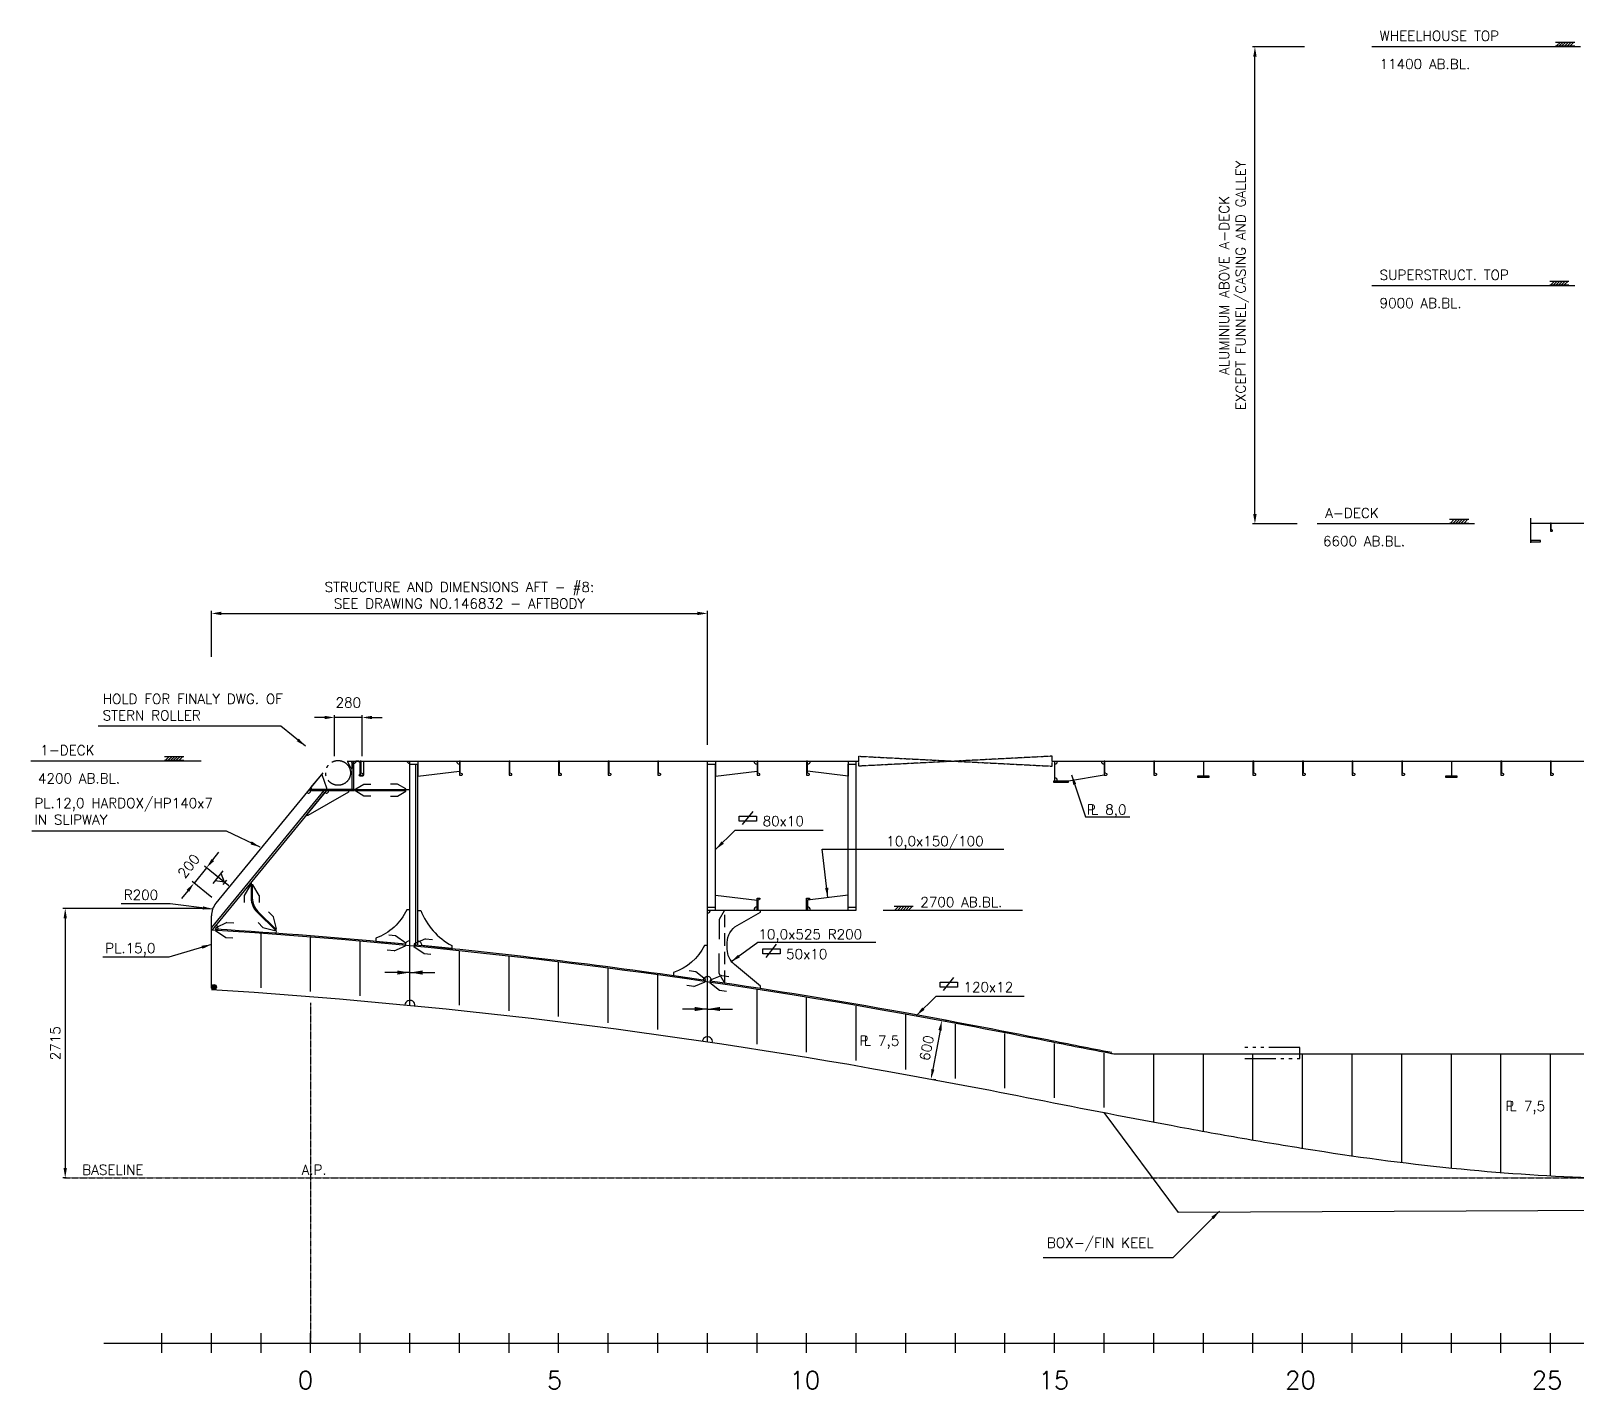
# Model space of a CAD drawing. Extents: x 53504 to 219407, y 25397 to 156081.
# Drawn here: x 108611 to 124189, y 88705 to 102394 of the extents above; entities that cross this region are included whole.
import ezdxf

# ---------------------------------------------------------------- set-up
doc = ezdxf.new("R2010")
doc.units = 0
doc.header["$LTSCALE"] = 250
for name, pattern in [('CENTER', [3, 2.5, -0.25, 0, -0.25]), ('DASHED', [0.75, 0.5, -0.25]), ('PHANTOM', [2.1, 1.25, -0.2, 0.125, -0.2, 0.125, -0.2])]:
    doc.linetypes.add(name, pattern=pattern)
doc.layers.get('0').update_dxf_attribs({"linetype": 'CONTINUOUS'})
doc.layers.get('DEFPOINTS').update_dxf_attribs({"linetype": 'CONTINUOUS'})
for name, color, linetype in [('S0CE1', 1, 'CENTER'), ('S0CO1', 1, 'CONTINUOUS'), ('S0CO2', 2, 'CONTINUOUS'), ('S0CO3', 3, 'CONTINUOUS'), ('S0CO5', 4, 'CONTINUOUS'), ('S0DA1', 1, 'DASHED'), ('S0PH1', 1, 'PHANTOM'), ('S0PH2', 2, 'PHANTOM'), ('S0TX2', 2, 'CONTINUOUS')]:
    doc.layers.add(name, color=color, linetype=linetype)
doc.styles.add('18', font='romans', dxfattribs={"height": 180})
doc.styles.add('ROMANS', font='romans', dxfattribs={"height": 100})
doc.dimstyles.get("Standard").update_dxf_attribs({"dimscale": 50, "dimtxt": 2, "dimasz": 2, "dimexe": 0.5, "dimexo": 1, "dimgap": 1, "dimtad": 1, "dimdsep": 46, "dimtxsty": 'ROMANS', "dimcen": 1.5, "dimclrd": 1, "dimclre": 1, "dimclrt": 2, "dimazin": 2, "dimtfac": 1, "dimtmove": 2, "dimatfit": 3, "dimfxl": 1, "dimtvp": 100, "dimtolj": 1, "dimarcsym": 0})

# ---------------------------------------------------------------- blocks, each defined once
blk = doc.blocks.new('snip')
at = {"color": 0, "linetype": 'ByBlock'}
for p, q in [((-75, -151), (-75, -221)), ((75, -151), (75, -221))]:
    blk.add_line(p, q, dxfattribs=at)
blk.add_lwpolyline([(75, -151), (13, -43), (-12, -43), (-75, -151)], dxfattribs=at)
blk = doc.blocks.new('HP120x8')
at = {"color": 0}
blk.add_lwpolyline([(0, 0), (0, -120), (24, -120, 0.767327), (27, -109), (10, -99, -0.267949), (8, -95), (8, 0)], format="xyb", close=True, dxfattribs=at)
blk = doc.blocks.new('SNIP-1')
at = {"color": 0, "linetype": 'PHANTOM'}
blk.add_lwpolyline([(0, 0), (0, -5), (87, -55), (287, -55)], dxfattribs=at)
blk = doc.blocks.new('HP140x8')
at = {"color": 0}
blk.add_lwpolyline([(0, 0), (0, -140), (24, -140, 0.767327), (27, -129), (11, -119, -0.267949), (8, -115), (8, 0)], format="xyb", close=True, dxfattribs=at)
blk = doc.blocks.new('HP80x7')
at = {"color": 0, "linetype": 'ByBlock'}
blk.add_lwpolyline([(17, -80, 0.773344), (19, -73), (8, -66, -0.267949), (6, -63), (6, 0), (0, 0), (0, -80), (17, -80)], format="xyb", dxfattribs=at)
blk = doc.blocks.new('*X7')
at = {"color": 0}
for p, q in [((13410, 17177), (13450, 17217)), ((13439, 17177), (13479, 17217)), ((13467, 17177), (13507, 17217)), ((13495, 17177), (13535, 17217)), ((13523, 17177), (13563, 17217)), ((13552, 17177), (13592, 17217))]:
    blk.add_line(p, q, dxfattribs=at)
blk = doc.blocks.new('TYKK')
at = {"layer": 'S0CO1'}
for p, q in [((-2.04, 0.82), (2.04, 0.82)), ((-2.04, 0), (2.04, 0))]:
    blk.add_line(p, q, dxfattribs=at)
at = {"layer": 'S0CO1', "xscale": 0.0204, "yscale": 0.0204, "zscale": 0.0204}
blk.add_blockref('*X7', (-275.41, -350.41), dxfattribs=at)
blk = doc.blocks.new('FLST-2')
at = {"layer": 'S0TX2', "color": 1}
for p, q in [((-222, 65), (-117, 198)), ((-256, 101), (-256, 151)), ((-256, 151), (-81, 151)), ((-81, 101), (-256, 101)), ((-81, 151), (-81, 101))]:
    blk.add_line(p, q, dxfattribs=at)
at = {"layer": 'S0TX2', "style": 'ROMANS'}
blk.add_attdef('FL.ST', (-20, 50), '', height=100, dxfattribs=at)
blk = doc.blocks.new('PLDIM2')
at = {"layer": 'S0TX2', "style": 'ROMANS'}
for s, p in [('P', (-19, 0)), ('L', (23, 0))]:
    blk.add_text(s, height=100, dxfattribs=at).set_placement(p)
blk.add_attdef('XX.X', (168, -1), '', height=100, dxfattribs=at)
blk = doc.blocks.new('PILC')
at = {"color": 1, "linetype": 'ByBlock'}
blk.add_line((0, 0), (-250, 0), dxfattribs=at)
blk.add_solid([(-125, 21), (-125, -21), (0, 0)], dxfattribs=at)
blk = doc.blocks.new('PILD')
at = {"color": 1, "linetype": 'ByBlock'}
blk.add_line((0, 0), (250, 0), dxfattribs=at)
blk.add_solid([(125, 21), (125, -21), (0, 0)], dxfattribs=at)
blk = doc.blocks.new('PLT-MOT')
at = {"layer": 'S0CO1'}
for name, p in [('PILC', (-2, 0)), ('PILD', (3, 0))]:
    blk.add_blockref(name, p, dxfattribs=at)
blk = doc.blocks.new('*D38')
at = {"layer": 'DEFPOINTS', "color": 0, "transparency": 16777216}
for p in [(120951, 102234), (121502, 102234), (121428, 97425)]:
    blk.add_point(p, dxfattribs=at)
at = {"layer": 'S0TX2', "color": 1, "lineweight": -2, "transparency": 16777216}
for p, q in [((121452, 102234), (120926, 102234)), ((120951, 97525), (120951, 102134)), ((121378, 97425), (120926, 97425))]:
    blk.add_line(p, q, dxfattribs=at)
at = {"layer": 'S0TX2', "color": 1, "transparency": 16777216}
for points in [[(120934, 102134), (120968, 102134), (120951, 102234)], [(120934, 97525), (120968, 97525), (120951, 97425)]]:
    blk.add_solid(points, dxfattribs=at)
at = {"layer": 'S0TX2', "color": 2, "transparency": 16777216, "insert": (120741, 99829), "char_height": 100, "attachment_point": 5, "rotation": 90, "style": 'ROMANS'}
blk.add_mtext('\\A1;ALUMINIUM ABOVE A-DECK\\PEXCEPT FUNNEL/CASING AND GALLEY', dxfattribs=at)
blk = doc.blocks.new('*D43')
at = {"layer": 'DEFPOINTS', "color": 0, "transparency": 16777216}
for p in [(117795, 92420), (117686, 91830), (117686, 91830)]:
    blk.add_point(p, dxfattribs=at)
at = {"layer": 'S0CO1', "color": 1, "lineweight": -2, "transparency": 16777216}
for p, q in [((117844, 92411), (117820, 92415)), ((117777, 92321), (117704, 91928)), ((117735, 91821), (117710, 91825))]:
    blk.add_line(p, q, dxfattribs=at)
at = {"layer": 'S0CO1', "color": 1, "transparency": 16777216}
for points in [[(117760, 92324), (117793, 92318), (117795, 92420)], [(117688, 91931), (117720, 91925), (117686, 91830)]]:
    blk.add_solid(points, dxfattribs=at)
at = {"layer": 'S0CO1', "color": 2, "transparency": 16777216, "insert": (117642, 92143), "char_height": 100, "attachment_point": 5, "rotation": 79.5124, "style": 'ROMANS'}
blk.add_mtext('\\A1;600', dxfattribs=at)
blk = doc.blocks.new('*D63')
at = {"layer": 'DEFPOINTS', "color": 0, "transparency": 16777216}
for p in [(115431, 96523), (110431, 96034), (115431, 95150)]:
    blk.add_point(p, dxfattribs=at)
at = {"layer": 'S0CO1', "color": 1, "lineweight": -2, "transparency": 16777216}
for p, q in [((110431, 96084), (110431, 96548)), ((110531, 96523), (115331, 96523)), ((115431, 95200), (115431, 96548))]:
    blk.add_line(p, q, dxfattribs=at)
at = {"layer": 'S0CO1', "color": 1, "transparency": 16777216}
for points in [[(110531, 96540), (110531, 96506), (110431, 96523)], [(115331, 96540), (115331, 96506), (115431, 96523)]]:
    blk.add_solid(points, dxfattribs=at)
at = {"layer": 'S0CO1', "color": 2, "transparency": 16777216, "insert": (112931, 96706), "char_height": 100, "attachment_point": 5, "style": 'ROMANS'}
blk.add_mtext('\\A1;STRUCTURE AND DIMENSIONS AFT - #8:\\PSEE DRAWING NO.146832 - AFTBODY', dxfattribs=at)
blk = doc.blocks.new('ST10074')
at = {"layer": 'S0CO1', "color": 2}
for p, q in [((-87, -85), (-87, 85)), ((0, 0), (-87, 50)), ((0, 0), (-87, -50)), ((0, 30), (0, -30))]:
    blk.add_line(p, q, dxfattribs=at)
blk = doc.blocks.new('A$C2AAB43B3')
at = {"layer": 'DEFPOINTS', "color": 0, "linetype": 'ByBlock'}
blk.add_point((85, 211), dxfattribs=at)
at = {"layer": 'S0CO1'}
blk.add_line((85, 0), (85, 211), dxfattribs=at)
at = {"layer": 'S0CO1', "rotation": 270}
blk.add_blockref('ST10074', (85, 57), dxfattribs=at)
blk = doc.blocks.new('*D78')
at = {"layer": 'DEFPOINTS', "color": 0, "transparency": 16777216}
for p in [(110256, 93805), (110600, 93784), (110474, 93628)]:
    blk.add_point(p, dxfattribs=at)
at = {"layer": 'S0CO1', "color": 1, "lineweight": -2, "transparency": 16777216}
for p, q in [((110445, 94038), (110507, 94116)), ((110382, 93960), (110256, 93805)), ((110561, 93815), (110362, 93976)), ((110435, 93660), (110236, 93820)), ((110193, 93727), (110130, 93649))]:
    blk.add_line(p, q, dxfattribs=at)
at = {"layer": 'S0CO1', "color": 1, "transparency": 16777216}
for points in [[(110432, 94048), (110458, 94027), (110382, 93960)], [(110180, 93737), (110206, 93716), (110256, 93805)]]:
    blk.add_solid(points, dxfattribs=at)
at = {"layer": 'S0CO1', "color": 2, "transparency": 16777216, "insert": (110202, 93977), "char_height": 100, "attachment_point": 5, "rotation": 51, "style": 'ROMANS'}
blk.add_mtext('\\A1;200', dxfattribs=at)
blk = doc.blocks.new('*D79')
at = {"layer": 'DEFPOINTS', "color": 0, "linetype": 'ByBlock', "transparency": 16777216}
for p in [(110451, 93549), (108957, 90834), (109016, 90834)]:
    blk.add_point(p, dxfattribs=at)
at = {"layer": 'S0CO1', "color": 1, "linetype": 'ByBlock', "lineweight": -2, "transparency": 16777216}
for p, q in [((110401, 93549), (108932, 93549)), ((108957, 93449), (108957, 90934)), ((108966, 90834), (108932, 90834))]:
    blk.add_line(p, q, dxfattribs=at)
at = {"layer": 'S0CO1', "color": 1, "linetype": 'ByBlock', "transparency": 16777216}
for points in [[(108940, 93449), (108974, 93449), (108957, 93549)], [(108940, 90934), (108974, 90934), (108957, 90834)]]:
    blk.add_solid(points, dxfattribs=at)
at = {"layer": 'S0CO1', "color": 2, "linetype": 'ByBlock', "transparency": 16777216, "insert": (108857, 92191), "char_height": 100, "attachment_point": 5, "rotation": 90, "style": 'ROMANS'}
blk.add_mtext('\\A1;2715', dxfattribs=at)
blk = doc.blocks.new('*D80')
at = {"layer": 'DEFPOINTS', "color": 0, "linetype": 'ByBlock', "transparency": 16777216}
for p in [(111671, 95474), (111671, 95034), (111951, 95034)]:
    blk.add_point(p, dxfattribs=at)
at = {"layer": 'S0CO1', "color": 1, "linetype": 'ByBlock', "lineweight": -2, "transparency": 16777216}
for p, q in [((111671, 95084), (111671, 95499)), ((111951, 95084), (111951, 95499)), ((111571, 95474), (111471, 95474)), ((111951, 95474), (111671, 95474)), ((112051, 95474), (112151, 95474))]:
    blk.add_line(p, q, dxfattribs=at)
at = {"layer": 'S0CO1', "color": 1, "linetype": 'ByBlock', "transparency": 16777216}
for points in [[(111571, 95491), (111571, 95457), (111671, 95474)], [(112051, 95491), (112051, 95457), (111951, 95474)]]:
    blk.add_solid(points, dxfattribs=at)
at = {"layer": 'S0CO1', "color": 2, "linetype": 'ByBlock', "transparency": 16777216, "insert": (111811, 95624), "char_height": 100, "attachment_point": 5, "style": 'ROMANS'}
blk.add_mtext('\\A1;280', dxfattribs=at)

msp = doc.modelspace()

# ---------------------------------------------------------------- hatches: boundary and pattern name
at = {"layer": 'S0CO1'}
msp.add_hatch(color=0, dxfattribs=at).paths.add_polyline_path([(110481.272, 92757.007, 1), (110431.272, 92757.007, 1)])

# ---------------------------------------------------------------- linework, layer by layer
at = {"layer": 'S0CE1', "color": 0, "ltscale": 0.02}
msp.add_line((109347.066, 89169.466), (146559.975, 89169.466), dxfattribs=at)
at = {"layer": 'S0CO1', "color": 0}
for p, q in [((110328.308, 95033.546), (108610.967, 95033.546)), ((119431.272, 94893.546), (119071.272, 94833.546)), ((111885.272, 94736.546), (112389.272, 94736.546)), ((120181.272, 90486.225), (119431.272, 91491.491)), ((125957.323, 90513.078), (120181.272, 90486.225))]:
    msp.add_line(p, q, dxfattribs=at)
msp.add_lwpolyline([(111850.687, 94958.728), (111840.687, 94958.728), (111805.869, 95023.546), (111805.869, 95033.546), (111835.687, 95033.546), (111850.687, 95018.546)], close=True, dxfattribs=at)
at = {"layer": 'S0CO1', "color": 0, "flags": 128}
for points in [[(111964.313, 95033.546), (111964.313, 94893.546, -0.414213562), (111954.313, 94883.546), (111931.272, 94883.546, -1), (111931.272, 94903.546), (111931.272, 95018.546, -0.414213562), (111916.272, 95033.546), (111887.687, 95033.546, -0.414213562), (111862.687, 95008.546), (111862.687, 94748.546), (112431.272, 94748.546), (112431.272, 95008.546, -0.414213562), (112406.272, 95033.546)], [(115965.325, 92744.507), (115965.325, 92764.507), (115702.714, 92984.863, -0.221694663), (115631.272, 93138.072), (115631.272, 93205.21, -0.267949192), (115731.272, 93378.415), (115965.325, 93513.546), (115965.325, 93533.546)], [(110431.272, 93334.738, -0.028804338), (117387.426, 92494.08, -0.004783), (118856.606, 92215.461, 0.001475525), (119504.769, 92088.096, 0.047805948), (119552.248, 92083.546), (121431.272, 92083.546)], [(110469.985, 93344.32, -0.007907349), (112389.312, 93192.157, -0.007907349)], [(112474.247, 93184.009, -0.012158956), (115413.042, 92827.723, -0.012062873)], [(115459.136, 92820.969, -0.007907526), (117389.549, 92505.891, -0.004783), (118858.954, 92227.229, 0.001475525), (119507.048, 92099.877)]]:
    msp.add_lwpolyline(points, format="xyb", dxfattribs=at)
at = {"layer": 'S0CO1', "color": 0}
for points in [[(112511.272, 95033.546), (112511.272, 94883.546), (112931.272, 94933.546)], [(115511.272, 95033.546), (115511.272, 94883.546), (115931.272, 94933.546)], [(116851.272, 95033.546), (116851.272, 94883.546), (116439.272, 94933.546)], [(112037.326, 94682.546), (111967.544, 94682.546), (111885.272, 94730.046), (111885.272, 94755.046), (111967.544, 94802.546), (112037.326, 94802.546)], [(112237.218, 94682.546), (112307, 94682.546), (112389.272, 94730.046), (112389.272, 94755.046), (112307, 94802.546), (112237.218, 94802.546)], [(115511.272, 93533.546), (115511.272, 93683.546), (115931.272, 93633.546)], [(116851.272, 93533.546), (116851.272, 93683.546), (116439.272, 93633.546)]]:
    msp.add_lwpolyline(points, dxfattribs=at)
at = {"layer": 'S0CO1', "color": 0, "flags": 128}
for points in [[(111544.176, 94901.101), (111590.159, 94763.546), (111590.159, 94748.546), (111443.815, 94748.546, 0.224391214), (111434.687, 94767.861)], [(111814.511, 94736.546), (111814.511, 94721.546), (111404.139, 94486.546), (111384.724, 94486.546), (111574.287, 94717.231, 0.633464841), (111615.159, 94736.546)], [(112401.272, 93536.102, -0.197694196), (112086.816, 93250.197), (112086.816, 93220.197), (112389.894, 93192.141, -0.3347723), (112431.272, 93226.102), (112431.272, 93536.102)], [(112541.272, 93529.037, 0.178277352), (112853.651, 93176.148), (112853.651, 93146.148), (112551.807, 93176.465, 0.420350243), (112511.272, 93219.037), (112511.272, 93529.037)], [(115401.272, 93175.059, -0.202926316), (115088.168, 92904.142), (115088.168, 92874.142), (115389.894, 92831.098, -0.3347723), (115431.272, 92865.059), (115431.272, 93175.059)]]:
    msp.add_lwpolyline(points, format="xyb", close=True, dxfattribs=at)
for points in [[(112431.272, 95003.546), (112511.272, 95003.546)], [(112491.272, 93180.42), (112491.272, 95003.546)], [(112511.272, 93180.42), (112511.272, 95003.546)], [(115431.272, 95003.546), (115511.272, 95003.546)], [(115511.272, 93563.546), (115511.272, 95003.546)], [(116851.272, 93563.546), (116851.272, 95003.546)], [(116851.272, 95003.546), (116931.272, 95003.546)], [(111564.273, 94736.546), (110431.272, 93357.762)], [(111590.159, 94736.546), (110437.897, 93334.322)], [(115431.272, 93563.546), (115511.272, 93563.546)], [(116851.272, 93563.546), (116931.272, 93563.546)]]:
    msp.add_lwpolyline(points, dxfattribs=at)
at = {"layer": 'S0CO1', "color": 0}
for points in [[(110831.272, 93813.033), (110831.272, 93653.882, 0.20045872), (110890.694, 93511.622), (111082.102, 93322.477), (111080.637, 93302.531)], [(110843.272, 93786.993), (110843.272, 93653.882, 0.20045872), (110899.129, 93520.157), (111083.284, 93338.18)]]:
    msp.add_lwpolyline(points, format="xyb", dxfattribs=at)
msp.add_circle((110456.272, 92757.007), 25, dxfattribs=at)
for centre, radius, start, end in [((112931.272, 95033.546), 30, 180, 270), ((115931.272, 95033.546), 30, 180, 270), ((116439.272, 95033.546), 30, 270, 0), ((118931.272, 95033.546), 30, 270, 0), ((119431.272, 95033.546), 30, 180, 270), ((118931.272, 94833.546), 30, 0, 90), ((115431.272, 93533.546), 30, 270, 0), ((115931.272, 93533.546), 30, 90, 180), ((116439.272, 93533.546), 30, 0, 90), ((110447.291, 93345.754), 50, 342.485211, 50.5887162), ((115431.272, 92825.059), 40, 351.6437268, 90), ((112431.272, 92573.309), 50, 354.4417475, 174.4892848), ((115431.272, 92206.477), 50, 351.5679599, 171.6154973)]:
    msp.add_arc(centre, radius, start, end, dxfattribs=at)
at = {"layer": 'S0CO2', "color": 0}
for points in [[(123731.272, 97243.546), (123831.272, 97243.546), (123831.272, 97258.546), (123731.272, 97258.546)], [(111862.687, 94748.546), (111850.687, 94748.546), (111850.687, 95033.546), (111862.687, 95033.546)], [(120371.272, 94873.546), (120491.272, 94873.546), (120491.272, 94883.546), (120371.272, 94883.546)], [(122871.272, 94873.546), (122991.272, 94873.546), (122991.272, 94883.546), (122871.272, 94883.546)], [(111418.815, 94736.546), (111874.687, 94736.546), (111874.687, 94748.546), (111418.815, 94748.546)], [(118921.272, 94823.546), (119071.272, 94823.546), (119071.272, 94833.546), (118921.272, 94833.546)]]:
    msp.add_lwpolyline(points, close=True, dxfattribs=at)
msp.add_arc((111408.955, 94736.546), 25, 230.5887162, 0, dxfattribs=at)
at = {"layer": 'S0CO3', "color": 0, "flags": 128}
for points in [[(110931.272, 92749.894), (110931.272, 93299.766)], [(111431.272, 92711.965), (111431.272, 93261.805)], [(111931.272, 92669.851), (111931.272, 93219.656)], [(112931.272, 92573.032), (112931.272, 93122.756)], [(113431.272, 92518.307), (113431.272, 93067.985)], [(113931.272, 92459.356), (113931.272, 93013.406)], [(114431.272, 92396.167), (114431.272, 92950.797)], [(114931.272, 92328.726), (114931.272, 92883.977)], [(115931.272, 92181.032), (115931.272, 92730.424)], [(116431.272, 92100.746), (116431.272, 92650.07)], [(116931.272, 92016.145), (116931.272, 92565.397)], [(117431.272, 91927.25), (117431.272, 92476.431)], [(117931.272, 91834.727), (117931.272, 92383.847)], [(118431.272, 91738.81), (118431.272, 92287.866)], [(118931.272, 91639.871), (118931.272, 92188.902)], [(119431.272, 91542.122), (119431.272, 92091.198)], [(119931.272, 91396.191), (119931.272, 92083.546)], [(120431.272, 91303.532), (120431.272, 92083.546)], [(120931.272, 91215.634), (120931.272, 92083.546)], [(121431.272, 91132.962), (121431.272, 92083.546)], [(121931.272, 91056.286), (121931.272, 92083.546)], [(122431.272, 90989.729), (122431.272, 92083.546)], [(122931.272, 90933.739), (122931.272, 92083.546)], [(123431.272, 90888.499), (123431.272, 92083.546)], [(123931.272, 90854.956), (123931.272, 92083.546)]]:
    msp.add_lwpolyline(points, dxfattribs=at)
at = {"layer": 'S0CO5', "color": 0}
for p, q in [((118931.272, 95033.546), (118931.272, 94833.546)), ((120431.272, 95033.546), (120431.272, 94883.546)), ((122931.272, 95033.546), (122931.272, 94883.546))]:
    msp.add_line(p, q, dxfattribs=at)
at = {"layer": 'S0CO5', "color": 0, "flags": 128}
for points in [[(123731.272, 97233.546), (123731.272, 97483.546)], [(123731.272, 97433.546), (124835.362, 97433.546)], [(111800.869, 95033.546), (116956.272, 95033.546)], [(112431.272, 92573.309), (112431.272, 95033.546)], [(115431.272, 92206.477), (115431.272, 95033.546)], [(116931.272, 93533.546), (116931.272, 95033.546)], [(118906.272, 95033.546), (125931.272, 95033.546)], [(111555.418, 94914.782), (110476.75, 93602.117)], [(110431.272, 92757.007), (110431.272, 92913.546), (110431.272, 93015.625), (110431.272, 93133.546), (110431.272, 93186.768), (110431.272, 93263.706), (110431.272, 93384.138), (110431.272, 93475.141)], [(115431.272, 93533.546), (116931.272, 93533.546)], [(121431.272, 92083.546), (128431.272, 92083.546)]]:
    msp.add_lwpolyline(points, dxfattribs=at)
for points in [[(110431.272, 92733.546, -0.028604), (117281.272, 91903.546, -0.004765), (118739.207, 91627.248, 0.003277), (120196.315, 91346.618, 0.003580217), (120913.41, 91218.682, 0.003580217)], [(120913.41, 91218.682, 0.003665275), (121649.386, 91098.499, 0.015333), (123121.764, 90915.171, 0.016091), (124495.486, 90831.207, 0.011861046), (129930.816, 90821.479, 0.004105942)]]:
    msp.add_lwpolyline(points, format="xyb", dxfattribs=at)
at = {"layer": 'S0CO5', "color": 0}
msp.add_arc((110631.272, 93475.141), 200, 140.5887162, 180, dxfattribs=at)
at = {"layer": 'S0DA1', "color": 0, "flags": 128}
msp.add_lwpolyline([(115606.272, 92799.197), (115606.272, 93533.546)], dxfattribs=at)
at = {"layer": 'S0PH1', "color": 0, "ltscale": 0.02}
for p, q in [((111431.272, 92597.625), (111431.272, 89169.466)), ((108949.017, 90833.546), (146090.289, 90833.546))]:
    msp.add_line(p, q, dxfattribs=at)
msp.add_lwpolyline([(116956.272, 94983.546), (116956.272, 95083.546), (118906.272, 94983.546), (118906.272, 95083.546)], close=True, dxfattribs=at)
at = {"layer": 'S0PH1', "color": 0}
msp.add_lwpolyline([(120850.388, 92037.369), (121404.882, 92037.369), (121404.882, 92147.934), (120848.636, 92147.934)], dxfattribs=at)
at = {"layer": 'S0PH2', "color": 0}
msp.add_circle((111707.869, 94915.546), 125, dxfattribs=at)
at = {"layer": 'S0TX2', "color": 0}
for p, q in [((124234.47, 102233.546), (122128.136, 102233.546)), ((124175.432, 99824.54), (122129.78, 99824.54)), ((123165.199, 97424.54), (121579.755, 97424.54)), ((117204.144, 93533.546), (118606.918, 93533.546)), ((109931.272, 89069.466), (109931.272, 89269.466)), ((110431.272, 89069.466), (110431.272, 89269.466)), ((110931.272, 89069.466), (110931.272, 89269.466)), ((111431.272, 89069.466), (111431.272, 89269.466)), ((111931.272, 89069.466), (111931.272, 89269.466)), ((112431.272, 89069.466), (112431.272, 89269.466)), ((112931.272, 89069.466), (112931.272, 89269.466)), ((113431.272, 89069.466), (113431.272, 89269.466)), ((113931.272, 89069.466), (113931.272, 89269.466)), ((114431.272, 89069.466), (114431.272, 89269.466)), ((114931.272, 89069.466), (114931.272, 89269.466)), ((115431.272, 89069.466), (115431.272, 89269.466)), ((115931.272, 89069.466), (115931.272, 89269.466)), ((116431.272, 89069.466), (116431.272, 89269.466)), ((116931.272, 89069.466), (116931.272, 89269.466)), ((117431.272, 89069.466), (117431.272, 89269.466)), ((117931.272, 89069.466), (117931.272, 89269.466)), ((118431.272, 89069.466), (118431.272, 89269.466)), ((118931.272, 89069.466), (118931.272, 89269.466)), ((119431.272, 89069.466), (119431.272, 89269.466)), ((119931.272, 89069.466), (119931.272, 89269.466)), ((120431.272, 89069.466), (120431.272, 89269.466)), ((120931.272, 89069.466), (120931.272, 89269.466)), ((121431.272, 89069.466), (121431.272, 89269.466)), ((121931.272, 89069.466), (121931.272, 89269.466)), ((122431.272, 89069.466), (122431.272, 89269.466)), ((122931.272, 89069.466), (122931.272, 89269.466)), ((123431.272, 89069.466), (123431.272, 89269.466)), ((123931.272, 89069.466), (123931.272, 89269.466))]:
    msp.add_line(p, q, dxfattribs=at)

# ---------------------------------------------------------------- block references
at = {"layer": 'S0CO1', "color": 0}
for p, values in [((119274.376, 94497.11), {'XX.X': '8,0'}), ((116983.275, 92166.602), {'XX.X': '7,5'}), ((123494.278, 91508.747), {'XX.X': '7,5'})]:
    msp.add_blockref('PLDIM2', p, dxfattribs=at).add_auto_attribs(values)
at = {"layer": 'S0CO1', "color": 0, "xscale": 0.9600000000052059, "yscale": 0.9600000000052059, "zscale": 0.9600000000052059, "rotation": 50.99999999952535}
msp.add_blockref('A$C2AAB43B3', (110554.712, 93714.957), dxfattribs=at)
at = {"layer": 'S0CO1', "color": 0}
msp.add_blockref('snip', (110836.715, 93829.656), dxfattribs=at)
at = {"layer": 'S0CO1', "color": 0, "xscale": -1, "rotation": 180}
for p in [(115931.272, 93533.546), (116431.272, 93533.546)]:
    msp.add_blockref('HP120x8', p, dxfattribs=at)
at = {"layer": 'S0CO1', "color": 0}
for p, rotation in [((111109.61, 93304.192), 224.8418720439905), ((112431.272, 93182.791), 264.5208453737205), ((112431.272, 93182.791), 84.52084537369115)]:
    msp.add_blockref('snip', p, dxfattribs=dict(at, rotation=rotation))
at = {"layer": 'S0CO2', "color": 0}
for name, p in [('HP80x7', (123931.272, 97433.546)), ('HP140x8', (111931.272, 95033.546)), ('HP140x8', (112931.272, 95033.546)), ('HP140x8', (113431.272, 95033.546)), ('HP140x8', (113931.272, 95033.546)), ('HP140x8', (114431.272, 95033.546)), ('HP140x8', (114931.272, 95033.546)), ('HP140x8', (115931.272, 95033.546)), ('HP140x8', (116431.272, 95033.546)), ('HP140x8', (119431.272, 95033.546)), ('HP140x8', (119931.272, 95033.546)), ('HP140x8', (120931.272, 95033.546)), ('HP140x8', (121431.272, 95033.546)), ('HP140x8', (121931.272, 95033.546)), ('HP140x8', (122431.272, 95033.546)), ('HP140x8', (123431.272, 95033.546)), ('HP140x8', (123931.272, 95033.546))]:
    msp.add_blockref(name, p, dxfattribs=at)
at = {"layer": 'S0PH1', "color": 0}
for name, p, rotation in [('SNIP-1', (115606.272, 93525.624), 270), ('snip', (110431.272, 93342.469), 86.3635729622625), ('snip', (115454.419, 92815.832), 261.6760654103408), ('snip', (115416.089, 92821.449), 81.67606541038926)]:
    msp.add_blockref(name, p, dxfattribs=dict(at, rotation=rotation))
at = {"layer": 'S0PH1', "color": 0, "xscale": -1, "rotation": 270}
msp.add_blockref('SNIP-1', (115606.272, 92807.119), dxfattribs=at)
at = {"layer": 'S0TX2', "color": 0, "xscale": 47.25, "yscale": 47.25, "zscale": 47.25}
for p in [(124079.042, 102242.551), (124020.004, 99833.546), (123009.772, 97433.546), (110055.076, 95042.551), (117409.1, 93533.546)]:
    msp.add_blockref('TYKK', p, dxfattribs=at)
at = {"layer": 'S0TX2', "color": 0}
for p, values in [((116008.588, 94329.244), {'FL.ST': '80x10'}), ((116244.399, 92989.875), {'FL.ST': '50x10'}), ((118033.201, 92656.284), {'FL.ST': '120x12'})]:
    msp.add_blockref('FLST-2', p, dxfattribs=at).add_auto_attribs(values)
for p in [(112431.272, 92903.457), (115431.272, 92535.861)]:
    msp.add_blockref('PLT-MOT', p, dxfattribs=at)

# ---------------------------------------------------------------- texts
for s, height, style, p in [('WHEELHOUSE TOP', 100, 'ROMANS', (122208.012, 102293.804)), ('11400 AB.BL.', 100, 'ROMANS', (122208.012, 102010.061)), ('SUPERSTRUCT. TOP', 100, 'ROMANS', (122208.012, 99884.798)), ('9000 AB.BL.', 100, 'ROMANS', (122208.012, 99601.056)), ('A-DECK', 100, 'ROMANS', (121659.616, 97484.798)), ('6600 AB.BL.', 100, 'ROMANS', (121637.314, 97201.056)), ('1-DECK', 100, 'ROMANS', (108704.277, 95093.804)), ('4200 AB.BL.', 100, 'ROMANS', (108682.619, 94810.061)), ('10,0x150/100', 100, 'ROMANS', (117234.623, 94177.527)), ('2700 AB.BL.', 100, 'ROMANS', (117577.475, 93562.996)), ('10,0x525 R200', 100, 'ROMANS', (115945.403, 93238.589)), ('BASELINE', 100, 'ROMANS', (109129.063, 90865.319)), ('A.P.', 100, 'ROMANS', (111339.816, 90865.319)), ('0', 180, '18', (111302.88, 88705.249)), ('5', 180, '18', (113813.498, 88705.249)), ('10', 180, '18', (116258.902, 88705.249)), ('15', 180, '18', (118769.52, 88705.249)), ('20', 180, '18', (121255.835, 88705.249)), ('25', 180, '18', (123742.152, 88705.249))]:
    msp.add_text(s, height=height, dxfattribs=dict(at, style=style)).set_placement(p)
at = {"layer": 'S0TX2', "color": 0, "char_height": 100, "attachment_point": 1, "style": 'ROMANS'}
for s, insert, width in [('HOLD FOR FINALY DWG. OF STERN ROLLER', (109334.614, 95711.631), 2142.82539), ('PL.12,0 HARDOX/HP140x7\\PIN SLIPWAY', (108645.743, 94661.228), 2448.07018), ('R200', (109546.519, 93736.127), 2448.07018), ('PL.15,0', (109360.85, 93199.21), 2448.07018), ('BOX-/FIN KEEL', (118853.633, 90230.102), 2142.82539)]:
    msp.add_mtext(s, dxfattribs=dict(at, insert=insert, width=width))

# ---------------------------------------------------------------- dimensions: what is measured, and where the dimension line sits
at = {"layer": 'S0CO1', "color": 0}
dim = msp.add_linear_dim(base=(115431.272, 96523.146), p1=(110431.272, 96033.546), p2=(115431.272, 95149.961), text='STRUCTURE AND DIMENSIONS AFT - #8:\\PSEE DRAWING NO.146832 - AFTBODY', dimstyle='STANDARD', dxfattribs=at)
dim.commit()
dim.dimension.update_dxf_attribs({"geometry": '*D63', "text_midpoint": (112931.272, 96706.48)})
at = {"layer": 'S0CO1', "color": 0, "linetype": 'ByBlock'}
dim = msp.add_linear_dim(base=(111670.686, 95474.078), p1=(111950.687, 95033.546), p2=(111670.686, 95033.546), dimstyle='STANDARD', dxfattribs=at)
dim.commit()
dim.dimension.update_dxf_attribs({"geometry": '*D80', "text_midpoint": (111810.686, 95624.078)})
at = {"layer": 'S0CO1', "color": 0}
for p1, p2, distance, text, picture, middle in [((110599.502, 93783.686), (110473.642, 93628.261), -280.364, '200', '*D78', (110202.116, 93976.81)), ((117795.035, 92419.697), (117685.829, 91829.76), 0, '600', '*D43', (117642.103, 92142.931))]:
    dim = msp.add_aligned_dim(p1=p1, p2=p2, distance=distance, text=text, dimstyle='STANDARD', dxfattribs=at)
    dim.commit()
    dim.dimension.update_dxf_attribs({"geometry": picture, "text_midpoint": middle})
at = {"layer": 'S0CO1', "color": 0, "linetype": 'ByBlock'}
dim = msp.add_linear_dim(base=(108956.889, 90833.546), p1=(110450.687, 93548.543), p2=(109016.145, 90833.546), angle=90, dimstyle='STANDARD', dxfattribs=at)
dim.commit()
dim.dimension.update_dxf_attribs({"geometry": '*D79', "text_midpoint": (108856.889, 92191.044)})
at = {"layer": 'S0TX2', "color": 0}
dim = msp.add_linear_dim(base=(120950.944, 102233.546), p1=(121428.35, 97424.54), p2=(121502.04, 102233.546), angle=90, text='ALUMINIUM ABOVE A-DECK\\PEXCEPT FUNNEL/CASING AND GALLEY', dimstyle='STANDARD', dxfattribs=at)
dim.commit()
dim.dimension.update_dxf_attribs({"geometry": '*D38', "text_midpoint": (120741.421, 99829.043)})

# ---------------------------------------------------------------- leaders
at = {"layer": 'S0CO1', "color": 0}
for points in [[(119102.772, 94896.374), (119243.107, 94474.089), (119690.701, 94474.089)], [(110442.984, 93542.578), (110014.703, 93595.009), (109520.132, 93595.009)], [(110431.272, 93186.768), (110002.991, 93058.092), (109334.463, 93058.092)]]:
    msp.add_leader(points, dimstyle='STANDARD', override={"dimgap": 1, "dimtad": 0}, dxfattribs=at)
at = {"layer": 'S0TX2', "color": 0}
for points in [[(111379.576, 95185.219), (111129.135, 95386.206), (109289.183, 95386.206)], [(110921.852, 94167.402), (110584.443, 94327.545), (108620.07, 94327.545)], [(115513.491, 94143.208), (115711.575, 94338.158), (116599.826, 94338.158)], [(116645.272, 93658.546), (116586.732, 94148.077), (118418.424, 94148.077)], [(115668.34, 93010.379), (115940.479, 93209.139), (117129.203, 93209.139)], [(117538.105, 92470.248), (117736.188, 92665.198), (118624.439, 92665.198)], [(120594.067, 90499.963), (120122.161, 90029.153), (118815.255, 90029.153)]]:
    msp.add_leader(points, dimstyle='STANDARD', override={"dimgap": 1, "dimtad": 0}, dxfattribs=at)

doc.saveas('drawing.dxf')
